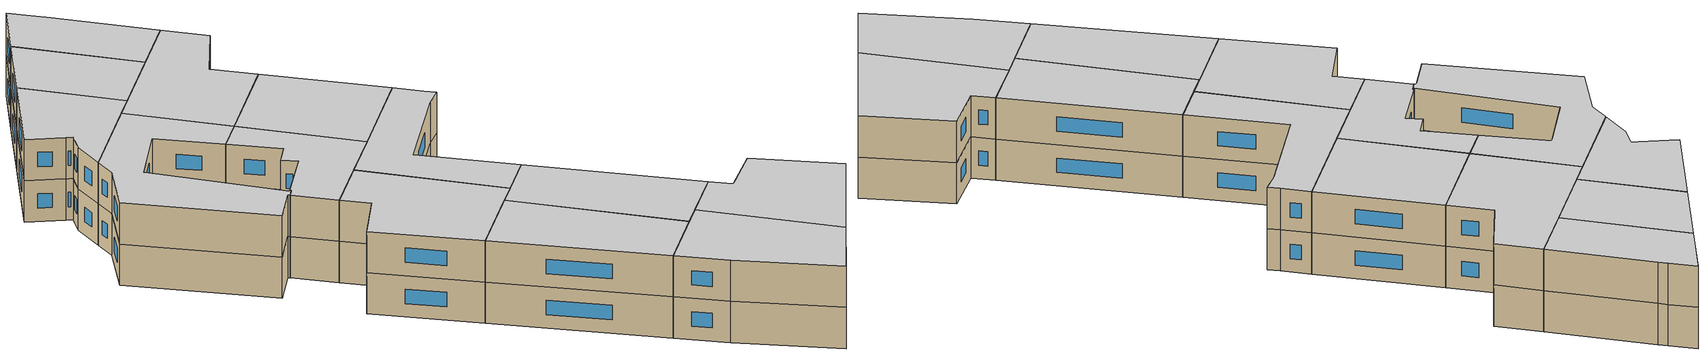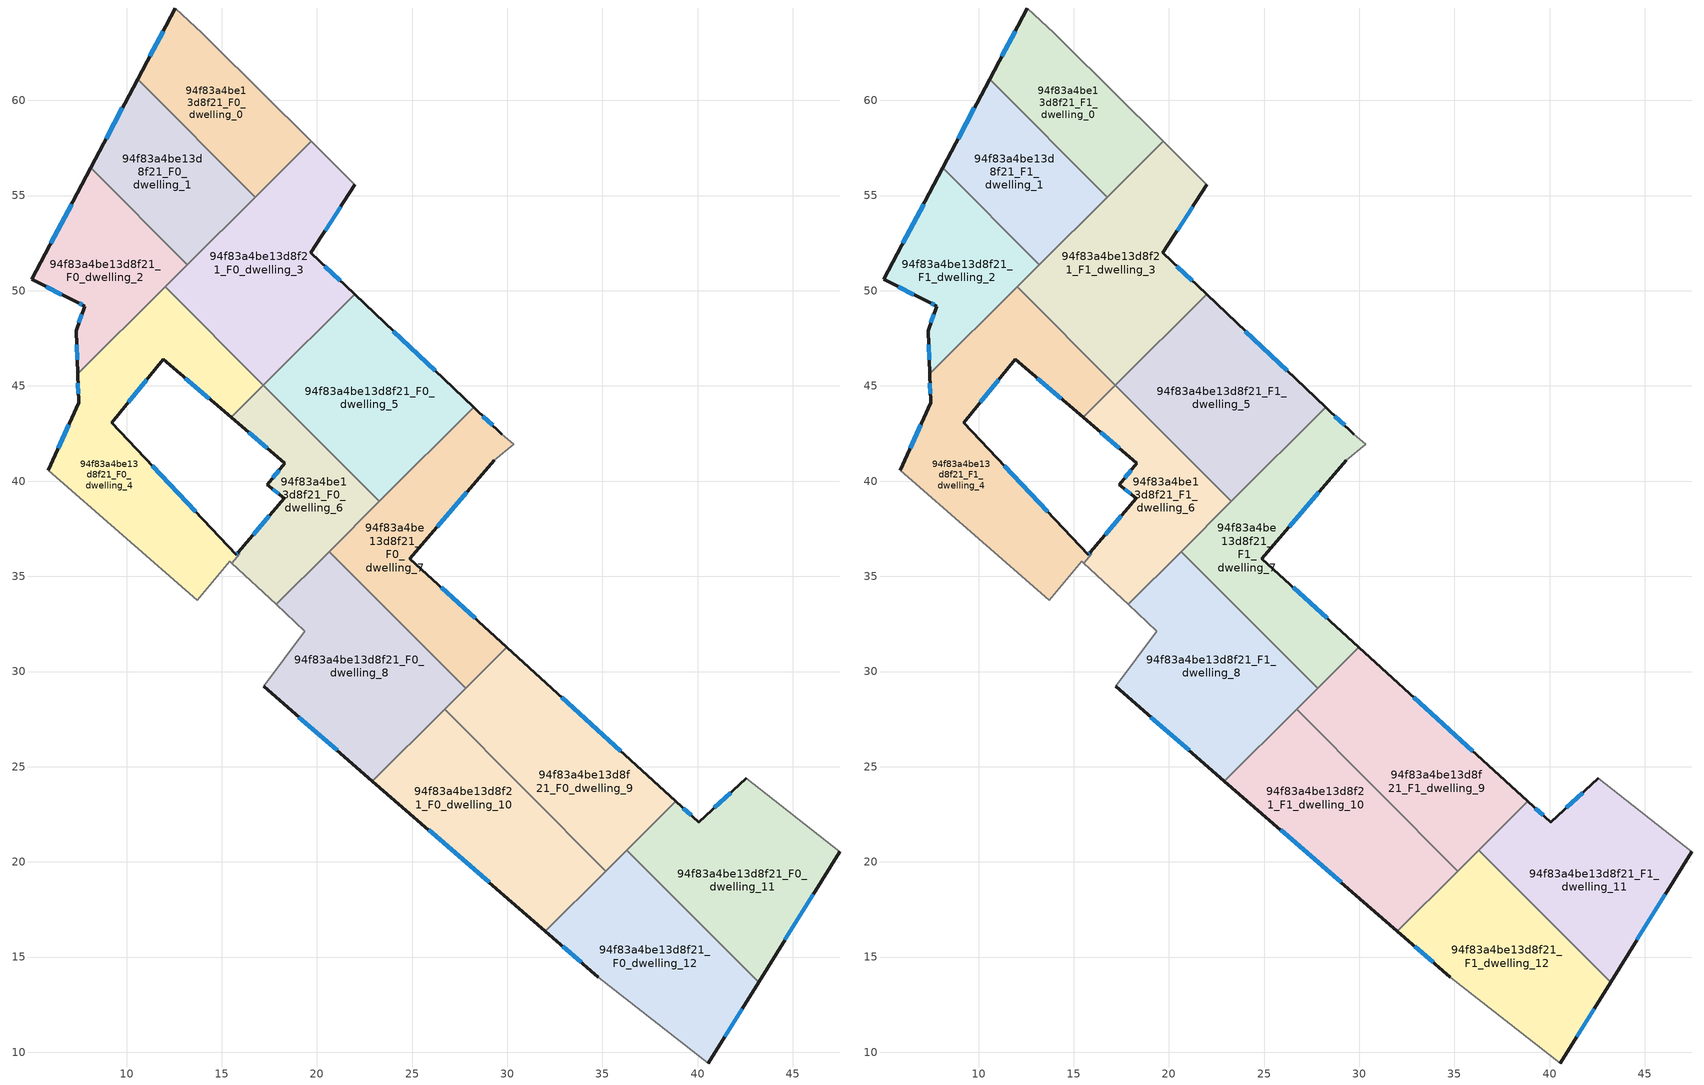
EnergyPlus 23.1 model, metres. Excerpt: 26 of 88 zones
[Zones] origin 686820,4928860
94f83a4be13d8f21_F0_dwelling_0
 floor ground (EU_floor_Construction): 14.44,63.06 19.69,57.86 16.75,54.92 10.58,61.12 12.56,64.85 13.97,63.53 z0
 wall outside (EU_wall_Construction): 12.56,64.85 10.58,61.12 z0:3
 wall to 94f83a4be13d8f21_F0_dwelling_1 (EU_wall_Construction): 10.58,61.12 16.75,54.92 z0:3
 wall adiabatic (EU_wall_Construction): 19.69,57.86 14.44,63.06 13.97,63.53 12.56,64.85 z0:3
 wall to 94f83a4be13d8f21_F0_dwelling_3 (EU_wall_Construction): 16.75,54.92 19.69,57.86 z0:3
 window (EU_Window_Construction): 11.92,63.64 11.23,62.33 z0.98:2.02
94f83a4be13d8f21_F0_dwelling_1
 floor ground (EU_floor_Construction): 10.58,61.12 16.75,54.92 13.19,51.38 8.12,56.46 z0
 wall outside (EU_wall_Construction): 10.58,61.12 8.12,56.46 z0:3
 wall to 94f83a4be13d8f21_F0_dwelling_2 (EU_wall_Construction): 8.12,56.46 13.19,51.38 z0:3
 wall to 94f83a4be13d8f21_F0_dwelling_3 (EU_wall_Construction): 13.19,51.38 16.75,54.92 z0:3
 window (EU_Window_Construction): 9.78,59.6 8.92,57.98 z0.98:2.02
94f83a4be13d8f21_F0_dwelling_10
 floor ground (EU_floor_Construction): 26.71,28.02 35.18,19.51 32.01,16.35 22.92,24.25 z0
 wall outside (EU_wall_Construction): 22.92,24.25 32.01,16.35 z0:3
 wall to 94f83a4be13d8f21_F0_dwelling_9 (EU_wall_Construction): 35.18,19.51 26.71,28.02 z0:3
 wall to 94f83a4be13d8f21_F0_dwelling_12 (EU_wall_Construction): 32.01,16.35 35.18,19.51 z0:3
 wall to 94f83a4be13d8f21_F0_dwelling_8 (EU_wall_Construction): 26.71,28.02 22.92,24.25 z0:3
 window (EU_Window_Construction): 25.88,21.68 29.05,18.92 z0.98:2.02
94f83a4be13d8f21_F0_dwelling_11
 floor ground (EU_floor_Construction): 47.47,20.53 43.2,13.67 36.28,20.61 38.86,23.18 40.07,22.08 42.55,24.39 z0
 wall outside (EU_wall_Construction): 42.55,24.39 40.07,22.08 38.86,23.18 / 43.2,13.67 47.47,20.53 z0:3
 wall to 94f83a4be13d8f21_F0_dwelling_12 (EU_wall_Construction): 36.28,20.61 43.2,13.67 z0:3
 wall adiabatic (EU_wall_Construction): 47.47,20.53 42.55,24.39 z0:3
 wall to 94f83a4be13d8f21_F0_dwelling_9 (EU_wall_Construction): 38.86,23.18 36.28,20.61 z0:3
 window (EU_Window_Construction): 39.68,22.44 39.26,22.83 / 41.74,23.64 40.88,22.84 / 44.59,15.9 46.08,18.3 z0.98:2.02
94f83a4be13d8f21_F0_dwelling_12
 floor ground (EU_floor_Construction): 36.28,20.61 43.2,13.67 40.56,9.43 34.79,13.93 32.01,16.35 z0
 wall outside (EU_wall_Construction): 40.56,9.43 43.2,13.67 / 32.01,16.35 34.79,13.93 z0:3
 wall adiabatic (EU_wall_Construction): 34.79,13.93 40.56,9.43 z0:3
 wall to 94f83a4be13d8f21_F0_dwelling_9 (EU_wall_Construction): 36.28,20.61 35.18,19.51 z0:3
 window (EU_Window_Construction): 41.42,10.81 42.34,12.29 / 32.91,15.57 33.88,14.72 z0.98:2.02
94f83a4be13d8f21_F0_dwelling_2
 floor ground (EU_floor_Construction): 8.12,56.46 13.19,51.38 7.43,45.64 7.35,47.89 7.81,49.18 7.37,49.42 5.02,50.59 z0
 wall outside (EU_wall_Construction): 8.12,56.46 5.02,50.59 7.37,49.42 7.81,49.18 7.35,47.89 7.43,45.64 z0:3
 wall to 94f83a4be13d8f21_F0_dwelling_4 (EU_wall_Construction): 7.43,45.64 12.03,50.22 z0:3
 wall to 94f83a4be13d8f21_F0_dwelling_3 (EU_wall_Construction): 12.03,50.22 13.19,51.38 z0:3
 window (EU_Window_Construction): 7.51,49.34 7.67,49.26 / 5.78,50.21 6.61,49.8 / 7.11,54.56 6.03,52.5 / 7.38,47.16 7.4,46.37 / 7.66,48.77 7.5,48.31 z0.98:2.02
94f83a4be13d8f21_F0_dwelling_3
 floor ground (EU_floor_Construction): 22,55.57 19.67,52 21.98,49.81 17.19,45.04 12.03,50.22 19.69,57.86 z0
 wall outside (EU_wall_Construction): 21.98,49.81 19.67,52 22,55.57 z0:3
 wall to 94f83a4be13d8f21_F0_dwelling_4 (EU_wall_Construction): 12.03,50.22 17.19,45.04 z0:3
 wall adiabatic (EU_wall_Construction): 22,55.57 19.69,57.86 z0:3
 wall to 94f83a4be13d8f21_F0_dwelling_5 (EU_wall_Construction): 17.19,45.04 21.98,49.81 z0:3
 window (EU_Window_Construction): 20.43,53.16 21.24,54.41 / 21.23,50.52 20.42,51.28 z0.98:2.02
94f83a4be13d8f21_F0_dwelling_4
 floor ground (EU_floor_Construction): 12.03,50.22 17.19,45.04 15.5,43.35 11.94,46.39 9.22,43.08 15.77,36.14 15.87,36.26 15.94,36.18 15.53,35.69 15.42,35.79 13.71,33.74 5.89,40.57 7.48,44.11 7.43,45.64 z0
 wall outside (EU_wall_Construction): 7.43,45.64 7.48,44.11 5.89,40.57 / 15.87,36.26 15.77,36.14 9.22,43.08 11.94,46.39 15.5,43.35 z0:3
 wall to 94f83a4be13d8f21_F0_dwelling_6 (EU_wall_Construction): 15.5,43.35 17.19,45.04 / 15.53,35.69 15.94,36.18 15.87,36.26 z0:3
 wall adiabatic (EU_wall_Construction): 5.89,40.57 13.71,33.74 15.42,35.79 15.53,35.69 z0:3
 window (EU_Window_Construction): 6.96,42.95 6.41,41.72 / 7.44,45.14 7.46,44.6 / 13.1,45.4 14.34,44.34 / 10.1,44.15 11.06,45.32 / 13.64,38.4 11.35,40.82 / 15.84,36.22 15.8,36.18 z0.98:2.02
94f83a4be13d8f21_F0_dwelling_5
 floor ground (EU_floor_Construction): 28.24,43.87 23.28,38.93 17.19,45.04 21.98,49.81 z0
 wall outside (EU_wall_Construction): 28.24,43.87 21.98,49.81 z0:3
 wall to 94f83a4be13d8f21_F0_dwelling_6 (EU_wall_Construction): 17.19,45.04 23.28,38.93 z0:3
 wall to 94f83a4be13d8f21_F0_dwelling_7 (EU_wall_Construction): 23.28,38.93 28.24,43.87 z0:3
 window (EU_Window_Construction): 26.21,45.8 24.02,47.88 z0.98:2.02
94f83a4be13d8f21_F0_dwelling_6
 floor ground (EU_floor_Construction): 17.19,45.04 23.28,38.93 17.85,33.52 15.53,35.69 15.94,36.18 15.87,36.26 18.29,39.11 17.39,39.8 18.32,40.93 15.5,43.35 z0
 wall outside (EU_wall_Construction): 15.5,43.35 18.32,40.93 17.39,39.8 18.29,39.11 15.87,36.26 z0:3
 wall adiabatic (EU_wall_Construction): 15.53,35.69 17.85,33.52 z0:3
 wall to 94f83a4be13d8f21_F0_dwelling_8 (EU_wall_Construction): 17.85,33.52 20.65,36.3 z0:3
 wall to 94f83a4be13d8f21_F0_dwelling_7 (EU_wall_Construction): 20.65,36.3 23.28,38.93 z0:3
 window (EU_Window_Construction): 17.5,38.18 16.66,37.19 / 17.68,39.58 18,39.33 / 18.02,40.57 17.69,40.17 / 16.42,42.56 17.4,41.72 z0.98:2.02
94f83a4be13d8f21_F0_dwelling_7
 floor ground (EU_floor_Construction): 29.72,42.47 30.34,41.95 29.33,41.08 24.87,35.93 29.98,31.28 27.81,29.12 20.65,36.3 28.24,43.87 z0
 wall outside (EU_wall_Construction): 29.98,31.28 24.87,35.93 29.33,41.08 / 29.72,42.47 28.24,43.87 z0:3
 wall to 94f83a4be13d8f21_F0_dwelling_8 (EU_wall_Construction): 20.65,36.3 27.81,29.12 z0:3
 wall adiabatic (EU_wall_Construction): 29.33,41.08 30.34,41.95 29.72,42.47 z0:3
 wall to 94f83a4be13d8f21_F0_dwelling_9 (EU_wall_Construction): 27.81,29.12 29.98,31.28 z0:3
 window (EU_Window_Construction): 28.32,32.79 26.53,34.42 / 29.24,42.93 28.72,43.42 / 26.32,37.61 27.88,39.41 z0.98:2.02
94f83a4be13d8f21_F0_dwelling_8
 floor ground (EU_floor_Construction): 20.65,36.3 27.81,29.12 22.92,24.25 17.2,29.21 19.37,32.11 17.85,33.52 z0
 wall outside (EU_wall_Construction): 17.2,29.21 22.92,24.25 z0:3
 wall adiabatic (EU_wall_Construction): 17.85,33.52 19.37,32.11 17.2,29.21 z0:3
 wall to 94f83a4be13d8f21_F0_dwelling_9 (EU_wall_Construction): 26.71,28.02 27.81,29.11 z0:3
 window (EU_Window_Construction): 19.06,27.6 21.06,25.86 z0.98:2.02
94f83a4be13d8f21_F0_dwelling_9
 floor ground (EU_floor_Construction): 38.86,23.18 35.18,19.51 26.71,28.02 29.98,31.28 z0
 wall outside (EU_wall_Construction): 38.86,23.18 29.98,31.28 z0:3
 window (EU_Window_Construction): 35.97,25.82 32.87,28.65 z0.98:2.02
94f83a4be13d8f21_F1_dwelling_0
 floor to 94f83a4be13d8f21_F0_dwelling_0 (EU_floor_Construction): 14.44,63.06 19.69,57.86 16.75,54.92 10.58,61.12 12.56,64.85 13.97,63.53 z3
 wall outside (EU_wall_Construction): 12.56,64.85 10.58,61.12 z3:6
 wall to 94f83a4be13d8f21_F1_dwelling_1 (EU_wall_Construction): 10.58,61.12 16.75,54.92 z3:6
 wall adiabatic (EU_wall_Construction): 19.69,57.86 14.44,63.06 13.97,63.53 12.56,64.85 z3:6
 wall to 94f83a4be13d8f21_F1_dwelling_3 (EU_wall_Construction): 16.75,54.92 19.69,57.86 z3:6
 window (EU_Window_Construction): 11.92,63.64 11.23,62.33 z3.98:5.02
 ceiling to 94f83a4be13d8f21_F2_dwelling_0 (EU_floor_Construction): 19.69,57.86 14.44,63.06 13.97,63.53 12.56,64.85 10.58,61.12 16.75,54.92 z6
94f83a4be13d8f21_F1_dwelling_1
 floor to 94f83a4be13d8f21_F0_dwelling_1 (EU_floor_Construction): 10.58,61.12 16.75,54.92 13.19,51.38 8.12,56.46 z3
 wall outside (EU_wall_Construction): 10.58,61.12 8.12,56.46 z3:6
 wall to 94f83a4be13d8f21_F1_dwelling_2 (EU_wall_Construction): 8.12,56.46 13.19,51.38 z3:6
 wall to 94f83a4be13d8f21_F1_dwelling_3 (EU_wall_Construction): 13.19,51.38 16.75,54.92 z3:6
 window (EU_Window_Construction): 9.78,59.6 8.92,57.98 z3.98:5.02
 ceiling to 94f83a4be13d8f21_F2_dwelling_1 (EU_floor_Construction): 16.75,54.92 10.58,61.12 8.12,56.46 13.19,51.38 z6
94f83a4be13d8f21_F1_dwelling_10
 floor to 94f83a4be13d8f21_F0_dwelling_10 (EU_floor_Construction): 26.71,28.02 35.18,19.51 32.01,16.35 22.92,24.25 z3
 wall outside (EU_wall_Construction): 22.92,24.25 32.01,16.35 z3:6
 wall to 94f83a4be13d8f21_F1_dwelling_9 (EU_wall_Construction): 35.18,19.51 26.71,28.02 z3:6
 wall to 94f83a4be13d8f21_F1_dwelling_12 (EU_wall_Construction): 32.01,16.35 35.18,19.51 z3:6
 wall to 94f83a4be13d8f21_F1_dwelling_8 (EU_wall_Construction): 26.71,28.02 22.92,24.25 z3:6
 window (EU_Window_Construction): 25.88,21.68 29.05,18.92 z3.98:5.02
 ceiling to 94f83a4be13d8f21_F2_dwelling_10 (EU_floor_Construction): 35.18,19.51 26.71,28.02 22.92,24.25 32.01,16.35 z6
94f83a4be13d8f21_F1_dwelling_11
 floor to 94f83a4be13d8f21_F0_dwelling_11 (EU_floor_Construction): 47.47,20.53 43.2,13.67 36.28,20.61 38.86,23.18 40.07,22.08 42.55,24.39 z3
 wall outside (EU_wall_Construction): 42.55,24.39 40.07,22.08 38.86,23.18 / 43.2,13.67 47.47,20.53 z3:6
 wall to 94f83a4be13d8f21_F1_dwelling_12 (EU_wall_Construction): 36.28,20.61 43.2,13.67 z3:6
 wall adiabatic (EU_wall_Construction): 47.47,20.53 42.55,24.39 z3:6
 wall to 94f83a4be13d8f21_F1_dwelling_9 (EU_wall_Construction): 38.86,23.18 36.28,20.61 z3:6
 window (EU_Window_Construction): 39.68,22.44 39.26,22.83 / 41.74,23.64 40.88,22.84 / 44.59,15.9 46.08,18.3 z3.98:5.02
 ceiling to 94f83a4be13d8f21_F2_dwelling_11 (EU_floor_Construction): 43.2,13.67 47.47,20.53 42.55,24.39 40.07,22.08 38.86,23.18 36.28,20.61 z6
94f83a4be13d8f21_F1_dwelling_12
 floor to 94f83a4be13d8f21_F0_dwelling_12 (EU_floor_Construction): 36.28,20.61 43.2,13.67 40.56,9.43 34.79,13.93 32.01,16.35 z3
 wall outside (EU_wall_Construction): 40.56,9.43 43.2,13.67 / 32.01,16.35 34.79,13.93 z3:6
 wall adiabatic (EU_wall_Construction): 34.79,13.93 40.56,9.43 z3:6
 wall to 94f83a4be13d8f21_F1_dwelling_9 (EU_wall_Construction): 36.28,20.61 35.18,19.51 z3:6
 window (EU_Window_Construction): 41.42,10.81 42.34,12.29 / 32.91,15.57 33.88,14.72 z3.98:5.02
 ceiling to 94f83a4be13d8f21_F2_dwelling_12 (EU_floor_Construction): 40.56,9.43 43.2,13.67 36.28,20.61 32.01,16.35 34.79,13.93 z6
94f83a4be13d8f21_F1_dwelling_2
 floor to 94f83a4be13d8f21_F0_dwelling_2 (EU_floor_Construction): 8.12,56.46 13.19,51.38 7.43,45.64 7.35,47.89 7.81,49.18 7.37,49.42 5.02,50.59 z3
 wall outside (EU_wall_Construction): 8.12,56.46 5.02,50.59 7.37,49.42 7.81,49.18 7.35,47.89 7.43,45.64 z3:6
 wall to 94f83a4be13d8f21_F1_dwelling_4 (EU_wall_Construction): 7.43,45.64 12.03,50.22 z3:6
 wall to 94f83a4be13d8f21_F1_dwelling_3 (EU_wall_Construction): 12.03,50.22 13.19,51.38 z3:6
 window (EU_Window_Construction): 7.51,49.34 7.67,49.26 / 5.78,50.21 6.61,49.8 / 7.11,54.56 6.03,52.5 / 7.38,47.16 7.4,46.37 / 7.66,48.77 7.5,48.31 z3.98:5.02
 ceiling to 94f83a4be13d8f21_F2_dwelling_2 (EU_floor_Construction): 13.19,51.38 8.12,56.46 5.02,50.59 7.37,49.42 7.81,49.18 7.35,47.89 7.43,45.64 z6
94f83a4be13d8f21_F1_dwelling_3
 floor to 94f83a4be13d8f21_F0_dwelling_3 (EU_floor_Construction): 22,55.57 19.67,52 21.98,49.81 17.19,45.04 12.03,50.22 19.69,57.86 z3
 wall outside (EU_wall_Construction): 21.98,49.81 19.67,52 22,55.57 z3:6
 wall to 94f83a4be13d8f21_F1_dwelling_4 (EU_wall_Construction): 12.03,50.22 17.19,45.04 z3:6
 wall adiabatic (EU_wall_Construction): 22,55.57 19.69,57.86 z3:6
 wall to 94f83a4be13d8f21_F1_dwelling_5 (EU_wall_Construction): 17.19,45.04 21.98,49.81 z3:6
 window (EU_Window_Construction): 20.43,53.16 21.24,54.41 / 21.23,50.52 20.42,51.28 z3.98:5.02
 ceiling to 94f83a4be13d8f21_F2_dwelling_3 (EU_floor_Construction): 21.98,49.81 19.67,52 22,55.57 19.69,57.86 12.03,50.22 17.19,45.04 z6
94f83a4be13d8f21_F1_dwelling_4
 floor to 94f83a4be13d8f21_F0_dwelling_4 (EU_floor_Construction): 12.03,50.22 17.19,45.04 15.5,43.35 11.94,46.39 9.22,43.08 15.77,36.14 15.87,36.26 15.94,36.18 15.53,35.69 15.42,35.79 13.71,33.74 5.89,40.57 7.48,44.11 7.43,45.64 z3
 wall outside (EU_wall_Construction): 7.43,45.64 7.48,44.11 5.89,40.57 / 15.87,36.26 15.77,36.14 9.22,43.08 11.94,46.39 15.5,43.35 z3:6
 wall to 94f83a4be13d8f21_F1_dwelling_6 (EU_wall_Construction): 15.5,43.35 17.19,45.04 / 15.53,35.69 15.94,36.18 15.87,36.26 z3:6
 wall adiabatic (EU_wall_Construction): 5.89,40.57 13.71,33.74 15.42,35.79 15.53,35.69 z3:6
 window (EU_Window_Construction): 6.96,42.95 6.41,41.72 / 7.44,45.14 7.46,44.6 / 13.1,45.4 14.34,44.34 / 10.1,44.15 11.06,45.32 / 13.64,38.4 11.35,40.82 / 15.84,36.22 15.8,36.18 z3.98:5.02
 ceiling to 94f83a4be13d8f21_F2_dwelling_4 (EU_floor_Construction): 15.53,35.69 15.94,36.18 15.87,36.26 15.77,36.14 9.22,43.08 11.94,46.39 15.5,43.35 17.19,45.04 12.03,50.22 7.43,45.64 7.48,44.11 5.89,40.57 13.71,33.74 15.42,35.79 z6
94f83a4be13d8f21_F1_dwelling_5
 floor to 94f83a4be13d8f21_F0_dwelling_5 (EU_floor_Construction): 28.24,43.87 23.28,38.93 17.19,45.04 21.98,49.81 z3
 wall outside (EU_wall_Construction): 28.24,43.87 21.98,49.81 z3:6
 wall to 94f83a4be13d8f21_F1_dwelling_6 (EU_wall_Construction): 17.19,45.04 23.28,38.93 z3:6
 wall to 94f83a4be13d8f21_F1_dwelling_7 (EU_wall_Construction): 23.28,38.93 28.24,43.87 z3:6
 window (EU_Window_Construction): 26.21,45.8 24.02,47.88 z3.98:5.02
 ceiling to 94f83a4be13d8f21_F2_dwelling_5 (EU_floor_Construction): 28.24,43.87 21.98,49.81 17.19,45.04 23.28,38.93 z6
94f83a4be13d8f21_F1_dwelling_6
 floor to 94f83a4be13d8f21_F0_dwelling_6 (EU_floor_Construction): 17.19,45.04 23.28,38.93 17.85,33.52 15.53,35.69 15.94,36.18 15.87,36.26 18.29,39.11 17.39,39.8 18.32,40.93 15.5,43.35 z3
 wall outside (EU_wall_Construction): 15.5,43.35 18.32,40.93 17.39,39.8 18.29,39.11 15.87,36.26 z3:6
 wall adiabatic (EU_wall_Construction): 15.53,35.69 17.85,33.52 z3:6
 wall to 94f83a4be13d8f21_F1_dwelling_8 (EU_wall_Construction): 17.85,33.52 20.65,36.3 z3:6
 wall to 94f83a4be13d8f21_F1_dwelling_7 (EU_wall_Construction): 20.65,36.3 23.28,38.93 z3:6
 window (EU_Window_Construction): 17.5,38.18 16.66,37.19 / 17.68,39.58 18,39.33 / 18.02,40.57 17.69,40.17 / 16.42,42.56 17.4,41.72 z3.98:5.02
 ceiling to 94f83a4be13d8f21_F2_dwelling_6 (EU_floor_Construction): 23.28,38.93 17.19,45.04 15.5,43.35 18.32,40.93 17.39,39.8 18.29,39.11 15.87,36.26 15.94,36.18 15.53,35.69 17.85,33.52 z6
94f83a4be13d8f21_F1_dwelling_7
 floor to 94f83a4be13d8f21_F0_dwelling_7 (EU_floor_Construction): 29.72,42.47 30.34,41.95 29.33,41.08 24.87,35.93 29.98,31.28 27.81,29.12 20.65,36.3 28.24,43.87 z3
 wall outside (EU_wall_Construction): 29.98,31.28 24.87,35.93 29.33,41.08 / 29.72,42.47 28.24,43.87 z3:6
 wall to 94f83a4be13d8f21_F1_dwelling_8 (EU_wall_Construction): 20.65,36.3 27.81,29.12 z3:6
 wall adiabatic (EU_wall_Construction): 29.33,41.08 30.34,41.95 29.72,42.47 z3:6
 wall to 94f83a4be13d8f21_F1_dwelling_9 (EU_wall_Construction): 27.81,29.12 29.98,31.28 z3:6
 window (EU_Window_Construction): 28.32,32.79 26.53,34.42 / 29.24,42.93 28.72,43.42 / 26.32,37.61 27.88,39.41 z3.98:5.02
 ceiling to 94f83a4be13d8f21_F2_dwelling_7 (EU_floor_Construction): 29.98,31.28 24.87,35.93 29.33,41.08 30.34,41.95 29.72,42.47 28.24,43.87 20.65,36.3 27.81,29.12 z6
94f83a4be13d8f21_F1_dwelling_8
 floor to 94f83a4be13d8f21_F0_dwelling_8 (EU_floor_Construction): 20.65,36.3 27.81,29.12 22.92,24.25 17.2,29.21 19.37,32.11 17.85,33.52 z3
 wall outside (EU_wall_Construction): 17.2,29.21 22.92,24.25 z3:6
 wall adiabatic (EU_wall_Construction): 17.85,33.52 19.37,32.11 17.2,29.21 z3:6
 wall to 94f83a4be13d8f21_F1_dwelling_9 (EU_wall_Construction): 26.71,28.02 27.81,29.11 z3:6
 window (EU_Window_Construction): 19.06,27.6 21.06,25.86 z3.98:5.02
 ceiling to 94f83a4be13d8f21_F2_dwelling_8 (EU_floor_Construction): 27.81,29.12 20.65,36.3 17.85,33.52 19.37,32.11 17.2,29.21 22.92,24.25 z6
94f83a4be13d8f21_F1_dwelling_9
 floor to 94f83a4be13d8f21_F0_dwelling_9 (EU_floor_Construction): 38.86,23.18 35.18,19.51 26.71,28.02 29.98,31.28 z3
 wall outside (EU_wall_Construction): 38.86,23.18 29.98,31.28 z3:6
 window (EU_Window_Construction): 35.97,25.82 32.87,28.65 z3.98:5.02
 ceiling to 94f83a4be13d8f21_F2_dwelling_9 (EU_floor_Construction): 38.86,23.18 29.98,31.28 26.71,28.02 35.18,19.51 z6
[Building]
EU S2 Campaign: North Axis=0; Terrain=City; Solar Distribution=FullExterior
[Site:Location]
Bologna: Latitude=44.5; Longitude=11.25; Time Zone=1; Elevation=37
[SizingPeriod:WeatherFileDays]
AnnualSizingPeriod: Begin Month=1; Begin Day of Month=1; End Month=12; End Day of Month=31; Day of Week for Start Day=Monday; Use Weather File Daylight Saving Period=No; Use Weather File Rain and Snow Indicators=No
[MATERIAL]
EU_InternalMass_Material: Roughness=MediumRough; Thickness=0.1; Conductivity=1; Density=1800; Specific Heat=900; Thermal Absorptance=0.9; Solar Absorptance=0.7; Visible Absorptance=0.7
[MATERIAL:NOMASS] Roughness=MediumRough; Thermal Absorptance=0.9; Solar Absorptance=0.7; Visible Absorptance=0.7
Name | Thermal Resistance
EU_wall_NoMass | 0.905828
EU_floor_NoMass | 0.67114
[WINDOWMATERIAL:SIMPLEGLAZINGSYSTEM]
EU_Window_SimpleGlazing: UFactor=4.52486; Solar Heat Gain Coefficient=0.85; Visible Transmittance=0.85
[CONSTRUCTION]
EU_wall_Construction: EU_wall_NoMass
EU_floor_Construction: EU_floor_NoMass
EU_Window_Construction: EU_Window_SimpleGlazing
EU_InternalMass_Construction: EU_InternalMass_Material
[ZONE] Type=1; Multiplier=1; Ceiling Height=autocalculate; Floor Area=autocalculate; Part of Total Floor Area=Yes
Name | Volume
94f83a4be13d8f21_F0_dwelling_0; 94f83a4be13d8f21_F1_dwelling_0 | 115.865
94f83a4be13d8f21_F0_dwelling_1; 94f83a4be13d8f21_F1_dwelling_1 | 119.955
94f83a4be13d8f21_F0_dwelling_10; 94f83a4be13d8f21_F1_dwelling_10 | 176.872
94f83a4be13d8f21_F0_dwelling_11; 94f83a4be13d8f21_F1_dwelling_11 | 181.128
94f83a4be13d8f21_F0_dwelling_12; 94f83a4be13d8f21_F1_dwelling_12 | 172.608
94f83a4be13d8f21_F0_dwelling_2; 94f83a4be13d8f21_F1_dwelling_2 | 117.906
94f83a4be13d8f21_F0_dwelling_3; 94f83a4be13d8f21_F1_dwelling_3 | 192.832
94f83a4be13d8f21_F0_dwelling_4; 94f83a4be13d8f21_F1_dwelling_4 | 216.627
94f83a4be13d8f21_F0_dwelling_5; 94f83a4be13d8f21_F1_dwelling_5 | 177.959
94f83a4be13d8f21_F0_dwelling_6; 94f83a4be13d8f21_F1_dwelling_6 | 120.029
94f83a4be13d8f21_F0_dwelling_7; 94f83a4be13d8f21_F1_dwelling_7 | 158.06
94f83a4be13d8f21_F0_dwelling_8; 94f83a4be13d8f21_F1_dwelling_8 | 195.683
94f83a4be13d8f21_F0_dwelling_9; 94f83a4be13d8f21_F1_dwelling_9 | 176.851
[INTERNALMASS] Construction=EU_InternalMass_Construction
Name | Zone or ZoneList | Surface Area
94f83a4be13d8f21_F0_dwelling_0_EU_InternalMass | 94f83a4be13d8f21_F0_dwelling_0 | 38.6218
94f83a4be13d8f21_F0_dwelling_1_EU_InternalMass | 94f83a4be13d8f21_F0_dwelling_1 | 39.9845
94f83a4be13d8f21_F0_dwelling_2_EU_InternalMass | 94f83a4be13d8f21_F0_dwelling_2 | 39.3023
94f83a4be13d8f21_F0_dwelling_3_EU_InternalMass | 94f83a4be13d8f21_F0_dwelling_3 | 64.2773
94f83a4be13d8f21_F0_dwelling_4_EU_InternalMass | 94f83a4be13d8f21_F0_dwelling_4 | 72.2076
94f83a4be13d8f21_F0_dwelling_5_EU_InternalMass | 94f83a4be13d8f21_F0_dwelling_5 | 59.3194
94f83a4be13d8f21_F0_dwelling_6_EU_InternalMass | 94f83a4be13d8f21_F0_dwelling_6 | 40.0087
94f83a4be13d8f21_F0_dwelling_7_EU_InternalMass | 94f83a4be13d8f21_F0_dwelling_7 | 52.6863
94f83a4be13d8f21_F0_dwelling_8_EU_InternalMass | 94f83a4be13d8f21_F0_dwelling_8 | 65.2274
94f83a4be13d8f21_F0_dwelling_9_EU_InternalMass | 94f83a4be13d8f21_F0_dwelling_9 | 58.9502
94f83a4be13d8f21_F0_dwelling_10_EU_InternalMass | 94f83a4be13d8f21_F0_dwelling_10 | 58.9576
94f83a4be13d8f21_F0_dwelling_11_EU_InternalMass | 94f83a4be13d8f21_F0_dwelling_11 | 60.376
94f83a4be13d8f21_F0_dwelling_12_EU_InternalMass | 94f83a4be13d8f21_F0_dwelling_12 | 57.5357
94f83a4be13d8f21_F1_dwelling_0_EU_InternalMass | 94f83a4be13d8f21_F1_dwelling_0 | 38.6218
94f83a4be13d8f21_F1_dwelling_1_EU_InternalMass | 94f83a4be13d8f21_F1_dwelling_1 | 39.9845
94f83a4be13d8f21_F1_dwelling_2_EU_InternalMass | 94f83a4be13d8f21_F1_dwelling_2 | 39.3023
94f83a4be13d8f21_F1_dwelling_3_EU_InternalMass | 94f83a4be13d8f21_F1_dwelling_3 | 64.2773
94f83a4be13d8f21_F1_dwelling_4_EU_InternalMass | 94f83a4be13d8f21_F1_dwelling_4 | 72.2076
94f83a4be13d8f21_F1_dwelling_5_EU_InternalMass | 94f83a4be13d8f21_F1_dwelling_5 | 59.3194
94f83a4be13d8f21_F1_dwelling_6_EU_InternalMass | 94f83a4be13d8f21_F1_dwelling_6 | 40.0087
94f83a4be13d8f21_F1_dwelling_7_EU_InternalMass | 94f83a4be13d8f21_F1_dwelling_7 | 52.6863
94f83a4be13d8f21_F1_dwelling_8_EU_InternalMass | 94f83a4be13d8f21_F1_dwelling_8 | 65.2274
94f83a4be13d8f21_F1_dwelling_9_EU_InternalMass | 94f83a4be13d8f21_F1_dwelling_9 | 58.9502
94f83a4be13d8f21_F1_dwelling_10_EU_InternalMass | 94f83a4be13d8f21_F1_dwelling_10 | 58.9576
94f83a4be13d8f21_F1_dwelling_11_EU_InternalMass | 94f83a4be13d8f21_F1_dwelling_11 | 60.376
94f83a4be13d8f21_F1_dwelling_12_EU_InternalMass | 94f83a4be13d8f21_F1_dwelling_12 | 57.5357
[OTHEREQUIPMENT] Fuel Type=Electricity; Design Level Calculation Method=Watts/Area; Power per Zone Floor Area=1; Fraction Latent=0; Fraction Radiant=0; Fraction Lost=0; Carbon Dioxide Generation Rate=0; EndUse Subcategory=EU_Step8_InternalGains
Name | Zone or ZoneList or Space or SpaceList | Schedule
EU_Step8_InternalGain_94f83a4be13d8f21_F0_dwelling_0_f000 | 94f83a4be13d8f21_F0_dwelling_0 | EU_Step8_GainSchedule_94f83a4be13d8f21_F0_dwelling_0_f000
EU_Step8_InternalGain_94f83a4be13d8f21_F0_dwelling_1_f000 | 94f83a4be13d8f21_F0_dwelling_1 | EU_Step8_GainSchedule_94f83a4be13d8f21_F0_dwelling_1_f000
EU_Step8_InternalGain_94f83a4be13d8f21_F0_dwelling_2_f000 | 94f83a4be13d8f21_F0_dwelling_2 | EU_Step8_GainSchedule_94f83a4be13d8f21_F0_dwelling_2_f000
EU_Step8_InternalGain_94f83a4be13d8f21_F0_dwelling_3_f000 | 94f83a4be13d8f21_F0_dwelling_3 | EU_Step8_GainSchedule_94f83a4be13d8f21_F0_dwelling_3_f000
EU_Step8_InternalGain_94f83a4be13d8f21_F0_dwelling_4_f000 | 94f83a4be13d8f21_F0_dwelling_4 | EU_Step8_GainSchedule_94f83a4be13d8f21_F0_dwelling_4_f000
EU_Step8_InternalGain_94f83a4be13d8f21_F0_dwelling_5_f000 | 94f83a4be13d8f21_F0_dwelling_5 | EU_Step8_GainSchedule_94f83a4be13d8f21_F0_dwelling_5_f000
EU_Step8_InternalGain_94f83a4be13d8f21_F0_dwelling_6_f000 | 94f83a4be13d8f21_F0_dwelling_6 | EU_Step8_GainSchedule_94f83a4be13d8f21_F0_dwelling_6_f000
EU_Step8_InternalGain_94f83a4be13d8f21_F0_dwelling_7_f000 | 94f83a4be13d8f21_F0_dwelling_7 | EU_Step8_GainSchedule_94f83a4be13d8f21_F0_dwelling_7_f000
EU_Step8_InternalGain_94f83a4be13d8f21_F0_dwelling_8_f000 | 94f83a4be13d8f21_F0_dwelling_8 | EU_Step8_GainSchedule_94f83a4be13d8f21_F0_dwelling_8_f000
EU_Step8_InternalGain_94f83a4be13d8f21_F0_dwelling_9_f000 | 94f83a4be13d8f21_F0_dwelling_9 | EU_Step8_GainSchedule_94f83a4be13d8f21_F0_dwelling_9_f000
EU_Step8_InternalGain_94f83a4be13d8f21_F0_dwelling_10_f000 | 94f83a4be13d8f21_F0_dwelling_10 | EU_Step8_GainSchedule_94f83a4be13d8f21_F0_dwelling_10_f000
EU_Step8_InternalGain_94f83a4be13d8f21_F0_dwelling_11_f000 | 94f83a4be13d8f21_F0_dwelling_11 | EU_Step8_GainSchedule_94f83a4be13d8f21_F0_dwelling_11_f000
EU_Step8_InternalGain_94f83a4be13d8f21_F0_dwelling_12_f000 | 94f83a4be13d8f21_F0_dwelling_12 | EU_Step8_GainSchedule_94f83a4be13d8f21_F0_dwelling_12_f000
EU_Step8_InternalGain_94f83a4be13d8f21_F1_dwelling_0_f000 | 94f83a4be13d8f21_F1_dwelling_0 | EU_Step8_GainSchedule_94f83a4be13d8f21_F1_dwelling_0_f000
EU_Step8_InternalGain_94f83a4be13d8f21_F1_dwelling_1_f000 | 94f83a4be13d8f21_F1_dwelling_1 | EU_Step8_GainSchedule_94f83a4be13d8f21_F1_dwelling_1_f000
EU_Step8_InternalGain_94f83a4be13d8f21_F1_dwelling_2_f000 | 94f83a4be13d8f21_F1_dwelling_2 | EU_Step8_GainSchedule_94f83a4be13d8f21_F1_dwelling_2_f000
EU_Step8_InternalGain_94f83a4be13d8f21_F1_dwelling_3_f000 | 94f83a4be13d8f21_F1_dwelling_3 | EU_Step8_GainSchedule_94f83a4be13d8f21_F1_dwelling_3_f000
EU_Step8_InternalGain_94f83a4be13d8f21_F1_dwelling_4_f000 | 94f83a4be13d8f21_F1_dwelling_4 | EU_Step8_GainSchedule_94f83a4be13d8f21_F1_dwelling_4_f000
EU_Step8_InternalGain_94f83a4be13d8f21_F1_dwelling_5_f000 | 94f83a4be13d8f21_F1_dwelling_5 | EU_Step8_GainSchedule_94f83a4be13d8f21_F1_dwelling_5_f000
EU_Step8_InternalGain_94f83a4be13d8f21_F1_dwelling_6_f000 | 94f83a4be13d8f21_F1_dwelling_6 | EU_Step8_GainSchedule_94f83a4be13d8f21_F1_dwelling_6_f000
EU_Step8_InternalGain_94f83a4be13d8f21_F1_dwelling_7_f000 | 94f83a4be13d8f21_F1_dwelling_7 | EU_Step8_GainSchedule_94f83a4be13d8f21_F1_dwelling_7_f000
EU_Step8_InternalGain_94f83a4be13d8f21_F1_dwelling_8_f000 | 94f83a4be13d8f21_F1_dwelling_8 | EU_Step8_GainSchedule_94f83a4be13d8f21_F1_dwelling_8_f000
EU_Step8_InternalGain_94f83a4be13d8f21_F1_dwelling_9_f000 | 94f83a4be13d8f21_F1_dwelling_9 | EU_Step8_GainSchedule_94f83a4be13d8f21_F1_dwelling_9_f000
EU_Step8_InternalGain_94f83a4be13d8f21_F1_dwelling_10_f000 | 94f83a4be13d8f21_F1_dwelling_10 | EU_Step8_GainSchedule_94f83a4be13d8f21_F1_dwelling_10_f000
EU_Step8_InternalGain_94f83a4be13d8f21_F1_dwelling_11_f000 | 94f83a4be13d8f21_F1_dwelling_11 | EU_Step8_GainSchedule_94f83a4be13d8f21_F1_dwelling_11_f000
EU_Step8_InternalGain_94f83a4be13d8f21_F1_dwelling_12_f000 | 94f83a4be13d8f21_F1_dwelling_12 | EU_Step8_GainSchedule_94f83a4be13d8f21_F1_dwelling_12_f000
[ZONEVENTILATION:DESIGNFLOWRATE] Schedule=EU_AlwaysOn; Design Flow Rate Calculation Method=AirChanges/Hour; Air Changes per Hour=0.73129; Ventilation Type=Natural; Fan Pressure Rise=0; Fan Total Efficiency=1; Constant Term Coefficient=1; Temperature Term Coefficient=0; Velocity Term Coefficient=0; Velocity Squared Term Coefficient=0; Minimum Indoor Temperature=-100; Maximum Indoor Temperature=100; Delta Temperature=-100; Minimum Outdoor Temperature=-100; Maximum Outdoor Temperature=100; Maximum Wind Speed=40
Name | Zone or ZoneList or Space or SpaceList
EU_ConstantAir_94f83a4be13d8f21_F0_dwelling_0 | 94f83a4be13d8f21_F0_dwelling_0
EU_ConstantAir_94f83a4be13d8f21_F0_dwelling_1 | 94f83a4be13d8f21_F0_dwelling_1
EU_ConstantAir_94f83a4be13d8f21_F0_dwelling_2 | 94f83a4be13d8f21_F0_dwelling_2
EU_ConstantAir_94f83a4be13d8f21_F0_dwelling_3 | 94f83a4be13d8f21_F0_dwelling_3
EU_ConstantAir_94f83a4be13d8f21_F0_dwelling_4 | 94f83a4be13d8f21_F0_dwelling_4
EU_ConstantAir_94f83a4be13d8f21_F0_dwelling_5 | 94f83a4be13d8f21_F0_dwelling_5
EU_ConstantAir_94f83a4be13d8f21_F0_dwelling_6 | 94f83a4be13d8f21_F0_dwelling_6
EU_ConstantAir_94f83a4be13d8f21_F0_dwelling_7 | 94f83a4be13d8f21_F0_dwelling_7
EU_ConstantAir_94f83a4be13d8f21_F0_dwelling_8 | 94f83a4be13d8f21_F0_dwelling_8
EU_ConstantAir_94f83a4be13d8f21_F0_dwelling_9 | 94f83a4be13d8f21_F0_dwelling_9
EU_ConstantAir_94f83a4be13d8f21_F0_dwelling_10 | 94f83a4be13d8f21_F0_dwelling_10
EU_ConstantAir_94f83a4be13d8f21_F0_dwelling_11 | 94f83a4be13d8f21_F0_dwelling_11
EU_ConstantAir_94f83a4be13d8f21_F0_dwelling_12 | 94f83a4be13d8f21_F0_dwelling_12
EU_ConstantAir_94f83a4be13d8f21_F1_dwelling_0 | 94f83a4be13d8f21_F1_dwelling_0
EU_ConstantAir_94f83a4be13d8f21_F1_dwelling_1 | 94f83a4be13d8f21_F1_dwelling_1
EU_ConstantAir_94f83a4be13d8f21_F1_dwelling_2 | 94f83a4be13d8f21_F1_dwelling_2
EU_ConstantAir_94f83a4be13d8f21_F1_dwelling_3 | 94f83a4be13d8f21_F1_dwelling_3
EU_ConstantAir_94f83a4be13d8f21_F1_dwelling_4 | 94f83a4be13d8f21_F1_dwelling_4
EU_ConstantAir_94f83a4be13d8f21_F1_dwelling_5 | 94f83a4be13d8f21_F1_dwelling_5
EU_ConstantAir_94f83a4be13d8f21_F1_dwelling_6 | 94f83a4be13d8f21_F1_dwelling_6
EU_ConstantAir_94f83a4be13d8f21_F1_dwelling_7 | 94f83a4be13d8f21_F1_dwelling_7
EU_ConstantAir_94f83a4be13d8f21_F1_dwelling_8 | 94f83a4be13d8f21_F1_dwelling_8
EU_ConstantAir_94f83a4be13d8f21_F1_dwelling_9 | 94f83a4be13d8f21_F1_dwelling_9
EU_ConstantAir_94f83a4be13d8f21_F1_dwelling_10 | 94f83a4be13d8f21_F1_dwelling_10
EU_ConstantAir_94f83a4be13d8f21_F1_dwelling_11 | 94f83a4be13d8f21_F1_dwelling_11
EU_ConstantAir_94f83a4be13d8f21_F1_dwelling_12 | 94f83a4be13d8f21_F1_dwelling_12
[HVACTEMPLATE:THERMOSTAT] Constant Heating Setpoint=20; Constant Cooling Setpoint=50
EU_HeatOnly_94f83a4be13d8f21_F0_dwelling_0; EU_HeatOnly_94f83a4be13d8f21_F0_dwelling_1; EU_HeatOnly_94f83a4be13d8f21_F0_dwelling_2; EU_HeatOnly_94f83a4be13d8f21_F0_dwelling_3; EU_HeatOnly_94f83a4be13d8f21_F0_dwelling_4; EU_HeatOnly_94f83a4be13d8f21_F0_dwelling_5; EU_HeatOnly_94f83a4be13d8f21_F0_dwelling_6; EU_HeatOnly_94f83a4be13d8f21_F0_dwelling_7; EU_HeatOnly_94f83a4be13d8f21_F0_dwelling_8; EU_HeatOnly_94f83a4be13d8f21_F0_dwelling_9; EU_HeatOnly_94f83a4be13d8f21_F0_dwelling_10; EU_HeatOnly_94f83a4be13d8f21_F0_dwelling_11; EU_HeatOnly_94f83a4be13d8f21_F0_dwelling_12; EU_HeatOnly_94f83a4be13d8f21_F1_dwelling_0; EU_HeatOnly_94f83a4be13d8f21_F1_dwelling_1; EU_HeatOnly_94f83a4be13d8f21_F1_dwelling_2; EU_HeatOnly_94f83a4be13d8f21_F1_dwelling_3; EU_HeatOnly_94f83a4be13d8f21_F1_dwelling_4; EU_HeatOnly_94f83a4be13d8f21_F1_dwelling_5; EU_HeatOnly_94f83a4be13d8f21_F1_dwelling_6; EU_HeatOnly_94f83a4be13d8f21_F1_dwelling_7; EU_HeatOnly_94f83a4be13d8f21_F1_dwelling_8; EU_HeatOnly_94f83a4be13d8f21_F1_dwelling_9; EU_HeatOnly_94f83a4be13d8f21_F1_dwelling_10; EU_HeatOnly_94f83a4be13d8f21_F1_dwelling_11; EU_HeatOnly_94f83a4be13d8f21_F1_dwelling_12; EU_HeatOnly_94f83a4be13d8f21_F2_dwelling_0; EU_HeatOnly_94f83a4be13d8f21_F2_dwelling_1; EU_HeatOnly_94f83a4be13d8f21_F2_dwelling_2; EU_HeatOnly_94f83a4be13d8f21_F2_dwelling_3; EU_HeatOnly_94f83a4be13d8f21_F2_dwelling_4; EU_HeatOnly_94f83a4be13d8f21_F2_dwelling_5; EU_HeatOnly_94f83a4be13d8f21_F2_dwelling_6; EU_HeatOnly_94f83a4be13d8f21_F2_dwelling_7; EU_HeatOnly_94f83a4be13d8f21_F2_dwelling_8; EU_HeatOnly_94f83a4be13d8f21_F2_dwelling_9; EU_HeatOnly_94f83a4be13d8f21_F2_dwelling_10; EU_HeatOnly_94f83a4be13d8f21_F2_dwelling_11; EU_HeatOnly_94f83a4be13d8f21_F2_dwelling_12; EU_HeatOnly_94f83a4be13d8f21_F3_dwelling_0; EU_HeatOnly_94f83a4be13d8f21_F3_dwelling_1; EU_HeatOnly_94f83a4be13d8f21_F3_dwelling_2; EU_HeatOnly_94f83a4be13d8f21_F3_dwelling_3; EU_HeatOnly_94f83a4be13d8f21_F3_dwelling_4; EU_HeatOnly_94f83a4be13d8f21_F3_dwelling_5; EU_HeatOnly_94f83a4be13d8f21_F3_dwelling_6; EU_HeatOnly_94f83a4be13d8f21_F3_dwelling_7; EU_HeatOnly_94f83a4be13d8f21_F3_dwelling_8; EU_HeatOnly_94f83a4be13d8f21_F3_dwelling_9; EU_HeatOnly_94f83a4be13d8f21_F3_dwelling_10; EU_HeatOnly_94f83a4be13d8f21_F3_dwelling_11; EU_HeatOnly_94f83a4be13d8f21_F3_dwelling_12; EU_HeatOnly_94f83a4be13d8f21_F4_dwelling_0; EU_HeatOnly_94f83a4be13d8f21_F4_dwelling_1; EU_HeatOnly_94f83a4be13d8f21_F4_dwelling_2; EU_HeatOnly_94f83a4be13d8f21_F4_dwelling_3; EU_HeatOnly_94f83a4be13d8f21_F4_dwelling_4; EU_HeatOnly_94f83a4be13d8f21_F4_dwelling_5; EU_HeatOnly_94f83a4be13d8f21_F4_dwelling_6; EU_HeatOnly_94f83a4be13d8f21_F4_dwelling_7; EU_HeatOnly_94f83a4be13d8f21_F4_dwelling_8; EU_HeatOnly_94f83a4be13d8f21_F4_dwelling_9; EU_HeatOnly_94f83a4be13d8f21_F4_dwelling_10; EU_HeatOnly_94f83a4be13d8f21_F4_dwelling_11; EU_HeatOnly_94f83a4be13d8f21_F5_dwelling_0; EU_HeatOnly_94f83a4be13d8f21_F5_dwelling_1; EU_HeatOnly_94f83a4be13d8f21_F5_dwelling_2; EU_HeatOnly_94f83a4be13d8f21_F5_dwelling_3; EU_HeatOnly_94f83a4be13d8f21_F5_dwelling_4
[HVACTEMPLATE:ZONE:IDEALLOADSAIRSYSTEM] System Availability Schedule=EU_AlwaysOn; Maximum Heating Supply Air Temperature=50; Minimum Cooling Supply Air Temperature=13; Maximum Heating Supply Air Humidity Ratio=0.0156; Minimum Cooling Supply Air Humidity Ratio=0.0077; Heating Limit=NoLimit; Cooling Limit=NoLimit; Heating Availability Schedule=EU_AlwaysOn; Cooling Availability Schedule=EU_CoolingOff; Dehumidification Control Type=ConstantSensibleHeatRatio; Cooling Sensible Heat Ratio=0.7; Dehumidification Setpoint=60; Humidification Control Type=None; Humidification Setpoint=30; Outdoor Air Method=None; Outdoor Air Flow Rate per Person=0.00944; Outdoor Air Flow Rate per Zone Floor Area=0; Outdoor Air Flow Rate per Zone=0; Demand Controlled Ventilation Type=None; Outdoor Air Economizer Type=NoEconomizer; Heat Recovery Type=None; Sensible Heat Recovery Effectiveness=0.7; Latent Heat Recovery Effectiveness=0.65
Name | Template Thermostat
94f83a4be13d8f21_F0_dwelling_0 | EU_HeatOnly_94f83a4be13d8f21_F0_dwelling_0
94f83a4be13d8f21_F0_dwelling_1 | EU_HeatOnly_94f83a4be13d8f21_F0_dwelling_1
94f83a4be13d8f21_F0_dwelling_2 | EU_HeatOnly_94f83a4be13d8f21_F0_dwelling_2
94f83a4be13d8f21_F0_dwelling_3 | EU_HeatOnly_94f83a4be13d8f21_F0_dwelling_3
94f83a4be13d8f21_F0_dwelling_4 | EU_HeatOnly_94f83a4be13d8f21_F0_dwelling_4
94f83a4be13d8f21_F0_dwelling_5 | EU_HeatOnly_94f83a4be13d8f21_F0_dwelling_5
94f83a4be13d8f21_F0_dwelling_6 | EU_HeatOnly_94f83a4be13d8f21_F0_dwelling_6
94f83a4be13d8f21_F0_dwelling_7 | EU_HeatOnly_94f83a4be13d8f21_F0_dwelling_7
94f83a4be13d8f21_F0_dwelling_8 | EU_HeatOnly_94f83a4be13d8f21_F0_dwelling_8
94f83a4be13d8f21_F0_dwelling_9 | EU_HeatOnly_94f83a4be13d8f21_F0_dwelling_9
94f83a4be13d8f21_F0_dwelling_10 | EU_HeatOnly_94f83a4be13d8f21_F0_dwelling_10
94f83a4be13d8f21_F0_dwelling_11 | EU_HeatOnly_94f83a4be13d8f21_F0_dwelling_11
94f83a4be13d8f21_F0_dwelling_12 | EU_HeatOnly_94f83a4be13d8f21_F0_dwelling_12
94f83a4be13d8f21_F1_dwelling_0 | EU_HeatOnly_94f83a4be13d8f21_F1_dwelling_0
94f83a4be13d8f21_F1_dwelling_1 | EU_HeatOnly_94f83a4be13d8f21_F1_dwelling_1
94f83a4be13d8f21_F1_dwelling_2 | EU_HeatOnly_94f83a4be13d8f21_F1_dwelling_2
94f83a4be13d8f21_F1_dwelling_3 | EU_HeatOnly_94f83a4be13d8f21_F1_dwelling_3
94f83a4be13d8f21_F1_dwelling_4 | EU_HeatOnly_94f83a4be13d8f21_F1_dwelling_4
94f83a4be13d8f21_F1_dwelling_5 | EU_HeatOnly_94f83a4be13d8f21_F1_dwelling_5
94f83a4be13d8f21_F1_dwelling_6 | EU_HeatOnly_94f83a4be13d8f21_F1_dwelling_6
94f83a4be13d8f21_F1_dwelling_7 | EU_HeatOnly_94f83a4be13d8f21_F1_dwelling_7
94f83a4be13d8f21_F1_dwelling_8 | EU_HeatOnly_94f83a4be13d8f21_F1_dwelling_8
94f83a4be13d8f21_F1_dwelling_9 | EU_HeatOnly_94f83a4be13d8f21_F1_dwelling_9
94f83a4be13d8f21_F1_dwelling_10 | EU_HeatOnly_94f83a4be13d8f21_F1_dwelling_10
94f83a4be13d8f21_F1_dwelling_11 | EU_HeatOnly_94f83a4be13d8f21_F1_dwelling_11
94f83a4be13d8f21_F1_dwelling_12 | EU_HeatOnly_94f83a4be13d8f21_F1_dwelling_12
[SIZING:ZONE] Zone Cooling Design Supply Air Temperature Input Method=SupplyAirTemperature; Zone Cooling Design Supply Air Temperature=13; Zone Heating Design Supply Air Temperature Input Method=SupplyAirTemperature; Zone Heating Design Supply Air Temperature=50; Zone Cooling Design Supply Air Humidity Ratio=0.008; Zone Heating Design Supply Air Humidity Ratio=0.008; Cooling Design Air Flow Method=DesignDay; Cooling Design Air Flow Rate=0; Cooling Minimum Air Flow per Zone Floor Area=0.000762; Cooling Minimum Air Flow=0; Cooling Minimum Air Flow Fraction=0.2; Heating Design Air Flow Method=DesignDay; Heating Design Air Flow Rate=0; Heating Maximum Air Flow per Zone Floor Area=0.002032; Heating Maximum Air Flow=0.141576; Heating Maximum Air Flow Fraction=0.3; Account for Dedicated Outdoor Air System=No; Dedicated Outdoor Air System Control Strategy=NeutralSupplyAir; Dedicated Outdoor Air Low Setpoint Temperature for Design=autosize; Dedicated Outdoor Air High Setpoint Temperature for Design=autosize; Zone Load Sizing Method=Sensible Load Only No Latent Load; Zone Latent Cooling Design Supply Air Humidity Ratio Input Method=HumidityRatioDifference; Zone Cooling Design Supply Air Humidity Ratio Difference=0.005; Zone Latent Heating Design Supply Air Humidity Ratio Input Method=HumidityRatioDifference; Zone Humidification Design Supply Air Humidity Ratio Difference=0.005
94f83a4be13d8f21_F0_dwelling_0; 94f83a4be13d8f21_F0_dwelling_1; 94f83a4be13d8f21_F0_dwelling_2; 94f83a4be13d8f21_F0_dwelling_3; 94f83a4be13d8f21_F0_dwelling_4; 94f83a4be13d8f21_F0_dwelling_5; 94f83a4be13d8f21_F0_dwelling_6; 94f83a4be13d8f21_F0_dwelling_7; 94f83a4be13d8f21_F0_dwelling_8; 94f83a4be13d8f21_F0_dwelling_9; 94f83a4be13d8f21_F0_dwelling_10; 94f83a4be13d8f21_F0_dwelling_11; 94f83a4be13d8f21_F0_dwelling_12; 94f83a4be13d8f21_F1_dwelling_0; 94f83a4be13d8f21_F1_dwelling_1; 94f83a4be13d8f21_F1_dwelling_2; 94f83a4be13d8f21_F1_dwelling_3; 94f83a4be13d8f21_F1_dwelling_4; 94f83a4be13d8f21_F1_dwelling_5; 94f83a4be13d8f21_F1_dwelling_6; 94f83a4be13d8f21_F1_dwelling_7; 94f83a4be13d8f21_F1_dwelling_8; 94f83a4be13d8f21_F1_dwelling_9; 94f83a4be13d8f21_F1_dwelling_10; 94f83a4be13d8f21_F1_dwelling_11; 94f83a4be13d8f21_F1_dwelling_12
[SCHEDULE:CONSTANT]
Name | Hourly Value
EU_AlwaysOn | 1
EU_CoolingOff | 0
[SCHEDULE:FILE] Column Number=1; Rows to Skip at Top=0; Number of Hours of Data=8760; Column Separator=Comma; Interpolate to Timestep=No; Minutes per Item=60; Adjust Schedule for Daylight Savings=Yes
Name | File
EU_Step8_GainSchedule_94f83a4be13d8f21_F0_dwelling_0_f000 | ../../schedules/94f83a4be13d8f21/94f83a4be13d8f21_F0_dwelling_0_f000_gain.csv
EU_Step8_GainSchedule_94f83a4be13d8f21_F0_dwelling_1_f000 | ../../schedules/94f83a4be13d8f21/94f83a4be13d8f21_F0_dwelling_1_f000_gain.csv
EU_Step8_GainSchedule_94f83a4be13d8f21_F0_dwelling_2_f000 | ../../schedules/94f83a4be13d8f21/94f83a4be13d8f21_F0_dwelling_2_f000_gain.csv
EU_Step8_GainSchedule_94f83a4be13d8f21_F0_dwelling_3_f000 | ../../schedules/94f83a4be13d8f21/94f83a4be13d8f21_F0_dwelling_3_f000_gain.csv
EU_Step8_GainSchedule_94f83a4be13d8f21_F0_dwelling_4_f000 | ../../schedules/94f83a4be13d8f21/94f83a4be13d8f21_F0_dwelling_4_f000_gain.csv
EU_Step8_GainSchedule_94f83a4be13d8f21_F0_dwelling_5_f000 | ../../schedules/94f83a4be13d8f21/94f83a4be13d8f21_F0_dwelling_5_f000_gain.csv
EU_Step8_GainSchedule_94f83a4be13d8f21_F0_dwelling_6_f000 | ../../schedules/94f83a4be13d8f21/94f83a4be13d8f21_F0_dwelling_6_f000_gain.csv
EU_Step8_GainSchedule_94f83a4be13d8f21_F0_dwelling_7_f000 | ../../schedules/94f83a4be13d8f21/94f83a4be13d8f21_F0_dwelling_7_f000_gain.csv
EU_Step8_GainSchedule_94f83a4be13d8f21_F0_dwelling_8_f000 | ../../schedules/94f83a4be13d8f21/94f83a4be13d8f21_F0_dwelling_8_f000_gain.csv
EU_Step8_GainSchedule_94f83a4be13d8f21_F0_dwelling_9_f000 | ../../schedules/94f83a4be13d8f21/94f83a4be13d8f21_F0_dwelling_9_f000_gain.csv
EU_Step8_GainSchedule_94f83a4be13d8f21_F0_dwelling_10_f000 | ../../schedules/94f83a4be13d8f21/94f83a4be13d8f21_F0_dwelling_10_f000_gain.csv
EU_Step8_GainSchedule_94f83a4be13d8f21_F0_dwelling_11_f000 | ../../schedules/94f83a4be13d8f21/94f83a4be13d8f21_F0_dwelling_11_f000_gain.csv
EU_Step8_GainSchedule_94f83a4be13d8f21_F0_dwelling_12_f000 | ../../schedules/94f83a4be13d8f21/94f83a4be13d8f21_F0_dwelling_12_f000_gain.csv
EU_Step8_GainSchedule_94f83a4be13d8f21_F1_dwelling_0_f000 | ../../schedules/94f83a4be13d8f21/94f83a4be13d8f21_F1_dwelling_0_f000_gain.csv
EU_Step8_GainSchedule_94f83a4be13d8f21_F1_dwelling_1_f000 | ../../schedules/94f83a4be13d8f21/94f83a4be13d8f21_F1_dwelling_1_f000_gain.csv
EU_Step8_GainSchedule_94f83a4be13d8f21_F1_dwelling_2_f000 | ../../schedules/94f83a4be13d8f21/94f83a4be13d8f21_F1_dwelling_2_f000_gain.csv
EU_Step8_GainSchedule_94f83a4be13d8f21_F1_dwelling_3_f000 | ../../schedules/94f83a4be13d8f21/94f83a4be13d8f21_F1_dwelling_3_f000_gain.csv
EU_Step8_GainSchedule_94f83a4be13d8f21_F1_dwelling_4_f000 | ../../schedules/94f83a4be13d8f21/94f83a4be13d8f21_F1_dwelling_4_f000_gain.csv
EU_Step8_GainSchedule_94f83a4be13d8f21_F1_dwelling_5_f000 | ../../schedules/94f83a4be13d8f21/94f83a4be13d8f21_F1_dwelling_5_f000_gain.csv
EU_Step8_GainSchedule_94f83a4be13d8f21_F1_dwelling_6_f000 | ../../schedules/94f83a4be13d8f21/94f83a4be13d8f21_F1_dwelling_6_f000_gain.csv
EU_Step8_GainSchedule_94f83a4be13d8f21_F1_dwelling_7_f000 | ../../schedules/94f83a4be13d8f21/94f83a4be13d8f21_F1_dwelling_7_f000_gain.csv
EU_Step8_GainSchedule_94f83a4be13d8f21_F1_dwelling_8_f000 | ../../schedules/94f83a4be13d8f21/94f83a4be13d8f21_F1_dwelling_8_f000_gain.csv
EU_Step8_GainSchedule_94f83a4be13d8f21_F1_dwelling_9_f000 | ../../schedules/94f83a4be13d8f21/94f83a4be13d8f21_F1_dwelling_9_f000_gain.csv
EU_Step8_GainSchedule_94f83a4be13d8f21_F1_dwelling_10_f000 | ../../schedules/94f83a4be13d8f21/94f83a4be13d8f21_F1_dwelling_10_f000_gain.csv
EU_Step8_GainSchedule_94f83a4be13d8f21_F1_dwelling_11_f000 | ../../schedules/94f83a4be13d8f21/94f83a4be13d8f21_F1_dwelling_11_f000_gain.csv
EU_Step8_GainSchedule_94f83a4be13d8f21_F1_dwelling_12_f000 | ../../schedules/94f83a4be13d8f21/94f83a4be13d8f21_F1_dwelling_12_f000_gain.csv
